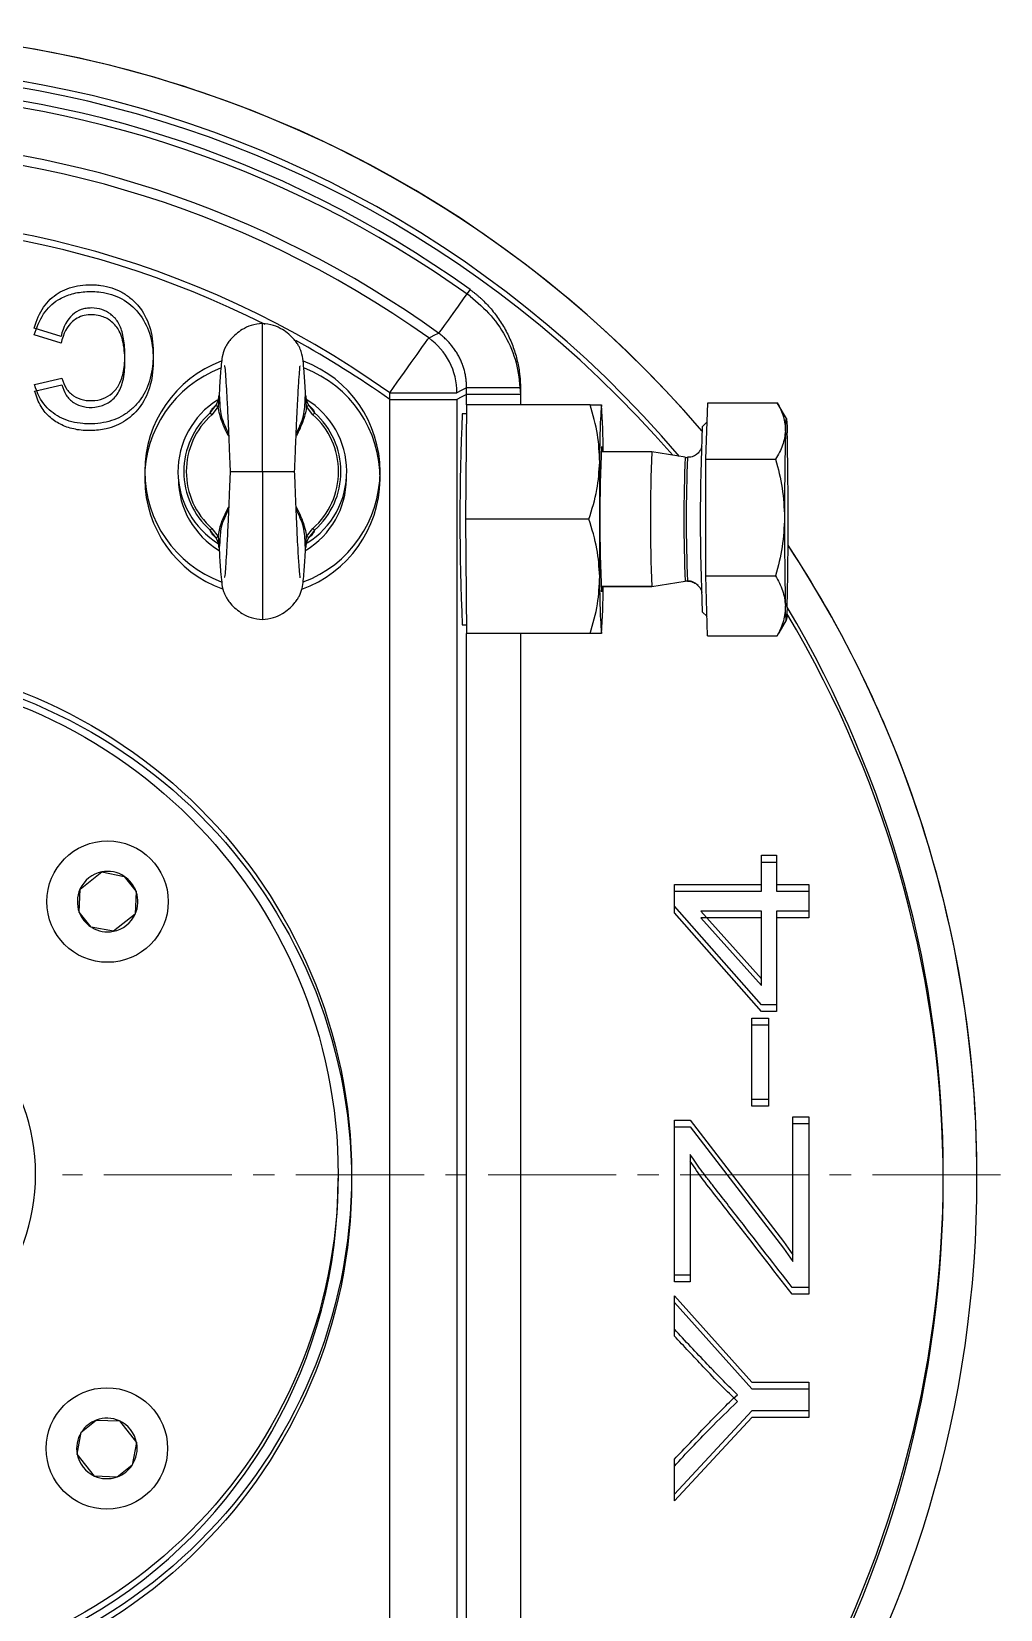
# Model space of a CAD drawing. Header units: millimetres. Extents: x 2063 to 4500, y 825 to 2548.
# Drawn here: x 3972.2 to 4116.3, y 1789 to 2023.7 of the extents above; entities that cross this region are included whole.
import ezdxf

# ---------------------------------------------------------------- set-up
doc = ezdxf.new("R2010")
doc.units = ezdxf.units.MM
doc.linetypes.add('CENTER2', pattern=[28.575, 19.05, -3.175, 3.175, -3.175])
doc.linetypes.add('点画线', pattern=[18, 12, -2, 2, -2])
doc.layers.add('中心线层', color=1, linetype='点画线', lineweight=18)

# ---------------------------------------------------------------- blocks, each defined once
blk = doc.blocks.new('*U43')
at = {"layer": '中心线层', "color": 0, "linetype": 'CENTER2', "transparency": 16777216}
blk.add_line((0, -173.5), (0, -34), dxfattribs=at)

msp = doc.modelspace()

# ---------------------------------------------------------------- linework, layer by layer
at = {"color": 7, "linetype": 'Continuous', "lineweight": 25}
for p, q in [((3976.608, 1978.319), (3972.628, 1979.558)), ((3976.608, 1977.319), (3972.628, 1978.558)), ((3972.685, 1971.182), (3976.743, 1972.139)), ((3972.685, 1970.182), (3976.743, 1971.139)), ((4000.127, 1969.611), (4000.088, 1969.151)), ((4000.127, 1969.611), (4000.175, 1969.156)), ((4012.934, 1969.156), (4012.981, 1969.611)), ((4013.02, 1969.151), (4012.981, 1969.611)), ((4025.495, 1737.393), (4025.495, 1969.95)), ((4025.495, 1969.95), (4035.494, 1969.95)), ((4025.495, 1736.393), (4025.495, 1968.95)), ((4025.495, 1968.95), (4035.494, 1968.95)), ((4035.494, 1968.95), (4035.494, 1736.393)), ((4044.929, 1970.689), (4036.931, 1970.689)), ((4044.929, 1969.689), (4036.931, 1969.689)), ((3998.785, 1966.968), (3999.652, 1968.058)), ((3999.982, 1967.891), (3999.027, 1966.696)), ((4014.081, 1966.696), (4013.126, 1967.891)), ((4013.456, 1968.058), (4014.323, 1966.968)), ((4036.283, 1966.847), (4036.898, 1966.847)), ((4036.912, 1968.147), (4036.74, 1951.147)), ((4055.29, 1968.147), (4036.912, 1968.147)), ((4072.521, 1960.067), (4072.785, 1968.464)), ((4072.785, 1968.464), (4083.144, 1968.464)), ((4084.486, 1966.14), (4083.138, 1968.475)), ((4083.205, 1968.334), (4083.144, 1968.464)), ((4072.695, 1965.614), (4071.976, 1964.895)), ((4064.481, 1961.147), (4056.909, 1961.147)), ((4069.437, 1960.362), (4064.481, 1961.147)), ((4072.515, 1942.749), (4072.521, 1960.067)), ((4072.521, 1960.067), (4082.879, 1960.067)), ((4055.119, 1951.147), (4036.74, 1951.147)), ((4036.74, 1951.147), (4036.912, 1934.147)), ((3999.652, 1948.426), (3998.785, 1949.516)), ((3999.027, 1949.788), (3999.982, 1948.593)), ((3999.982, 1948.593), (4000.127, 1946.873)), ((4000.215, 1947.71), (4000.127, 1946.873)), ((4013.126, 1948.593), (4014.081, 1949.788)), ((4014.323, 1949.516), (4013.456, 1948.426)), ((4012.981, 1946.873), (4012.933, 1947.331)), ((4012.981, 1946.873), (4013.02, 1947.336)), ((4056.909, 1941.147), (4064.481, 1941.147)), ((4064.478, 1941.148), (4069.433, 1941.933)), ((4064.478, 1941.148), (4064.481, 1941.147)), ((4064.481, 1941.147), (4069.437, 1941.931)), ((4069.433, 1941.933), (4069.437, 1941.931)), ((4072.515, 1942.749), (4082.874, 1942.749)), ((4072.774, 1933.829), (4072.515, 1942.749)), ((4072.692, 1936.683), (4071.976, 1937.399)), ((4083.393, 1934.259), (4084.486, 1936.153)), ((4036.283, 1935.447), (4036.898, 1935.447)), ((4055.29, 1934.147), (4036.912, 1934.147)), ((4072.774, 1933.829), (4083.133, 1933.829)), ((4083.133, 1933.829), (4083.359, 1934.278)), ((4080.782, 1896.83), (4080.782, 1901.172)), ((4080.782, 1901.172), (4083.033, 1901.172)), ((4083.033, 1901.172), (4083.033, 1896.83)), ((3979.43, 1896.129), (3982.658, 1898.694)), ((3982.658, 1898.694), (3986.019, 1898.03)), ((4080.782, 1895.83), (4080.782, 1900.172)), ((4080.782, 1900.172), (4083.033, 1900.172)), ((4083.033, 1900.172), (4083.033, 1895.83)), ((3979.316, 1892.705), (3979.43, 1896.129)), ((3986.019, 1898.03), (3987.8, 1895.787)), ((4067.822, 1893.607), (4067.822, 1896.83)), ((4067.822, 1896.83), (4080.782, 1896.83)), ((4083.033, 1896.83), (4087.822, 1896.83)), ((4087.822, 1896.83), (4087.822, 1892.884)), ((3987.8, 1895.787), (3987.634, 1892.429)), ((4067.822, 1892.607), (4067.822, 1895.83)), ((4067.822, 1895.83), (4080.782, 1895.83)), ((4083.033, 1895.83), (4087.822, 1895.83)), ((4087.822, 1895.83), (4087.822, 1891.884)), ((3981.097, 1890.463), (3979.316, 1892.705)), ((3987.634, 1892.429), (3984.406, 1889.865)), ((4080.782, 1878.939), (4067.822, 1893.607)), ((4080.782, 1877.939), (4067.822, 1892.607)), ((4071.767, 1892.884), (4080.782, 1882.82)), ((4080.782, 1892.884), (4071.767, 1892.884)), ((4080.782, 1891.884), (4071.767, 1891.884)), ((4071.767, 1891.884), (4080.782, 1881.82)), ((4080.782, 1882.82), (4080.782, 1892.884)), ((4080.782, 1881.82), (4080.782, 1891.884)), ((4087.822, 1892.884), (4083.033, 1892.884)), ((4083.033, 1892.884), (4083.033, 1878.939)), ((4083.033, 1891.884), (4083.033, 1877.939)), ((4087.822, 1891.884), (4083.033, 1891.884)), ((3984.406, 1889.865), (3981.097, 1890.463)), ((4083.033, 1878.939), (4080.782, 1878.939)), ((4083.033, 1877.939), (4080.782, 1877.939)), ((4079.35, 1876.965), (4081.821, 1876.965)), ((4079.35, 1864.837), (4079.35, 1876.965)), ((4079.35, 1863.837), (4079.35, 1875.965)), ((4079.35, 1875.965), (4081.821, 1875.965)), ((4081.821, 1876.965), (4081.821, 1864.837)), ((4081.821, 1875.965), (4081.821, 1863.837)), ((4081.821, 1864.837), (4079.35, 1864.837)), ((4081.821, 1863.837), (4079.35, 1863.837)), ((4067.822, 1838.748), (4067.822, 1861.771)), ((4067.822, 1861.771), (4070.181, 1861.771)), ((4070.181, 1861.771), (4084.057, 1843.723)), ((4085.464, 1862.297), (4087.822, 1862.297)), ((4085.464, 1841.774), (4085.464, 1862.297)), ((4085.464, 1840.774), (4085.464, 1861.297)), ((4085.464, 1861.297), (4087.822, 1861.297)), ((4087.822, 1862.297), (4087.822, 1836.882)), ((4087.822, 1861.297), (4087.822, 1835.882)), ((4067.822, 1837.748), (4067.822, 1860.771)), ((4067.822, 1860.771), (4070.181, 1860.771)), ((4070.181, 1860.771), (4084.057, 1842.723)), ((4070.181, 1856.681), (4070.181, 1838.748)), ((4070.181, 1855.681), (4070.181, 1837.748)), ((4084.057, 1843.723), (4085.464, 1841.774)), ((4084.057, 1842.723), (4085.464, 1840.774)), ((4070.181, 1838.748), (4067.822, 1838.748)), ((4070.181, 1837.748), (4067.822, 1837.748)), ((4067.822, 1830.682), (4067.822, 1835.64)), ((4067.822, 1835.64), (4079.349, 1822.813)), ((4087.822, 1836.882), (4085.366, 1836.882)), ((4087.822, 1835.882), (4085.366, 1835.882)), ((4067.822, 1829.682), (4067.822, 1834.64)), ((4067.822, 1834.64), (4079.349, 1821.813)), ((4079.349, 1822.813), (4087.822, 1822.813)), ((4079.349, 1821.813), (4087.822, 1821.813)), ((4087.822, 1822.813), (4087.822, 1818.563)), ((4087.822, 1821.813), (4087.822, 1817.563)), ((3979.614, 1815.397), (3981.856, 1817.178)), ((3981.856, 1817.178), (3985.28, 1817.064)), ((3985.28, 1817.064), (3987.844, 1813.836)), ((4079.349, 1818.563), (4067.822, 1806.172)), ((4079.349, 1817.563), (4067.822, 1805.172)), ((4087.822, 1818.563), (4079.349, 1818.563)), ((4087.822, 1817.563), (4079.349, 1817.563)), ((3979.015, 1812.088), (3979.614, 1815.397)), ((3981.58, 1808.86), (3979.015, 1812.088)), ((3987.844, 1813.836), (3987.18, 1810.475)), ((3987.18, 1810.475), (3984.938, 1808.694)), ((4067.822, 1806.172), (4067.822, 1811.343)), ((4067.822, 1805.172), (4067.822, 1810.343)), ((3984.938, 1808.694), (3981.58, 1808.86))]:
    msp.add_line(p, q, dxfattribs=at)
at = {"color": 8, "linetype": 'Continuous', "lineweight": 25}
for p, q in [((4000.088, 1969.151), (3999.982, 1967.891)), ((4013.126, 1967.891), (4013.02, 1969.151)), ((4035.494, 1968.95), (4035.494, 1737.393)), ((4036.931, 1968.147), (4036.931, 1970.689)), ((4036.931, 1968.147), (4036.931, 1969.689)), ((4044.929, 1970.689), (4044.929, 1968.147)), ((4044.929, 1969.689), (4044.929, 1968.147)), ((3999.652, 1968.058), (3999.827, 1968.414)), ((4012.889, 1968.562), (4013.116, 1968.404)), ((4013.281, 1968.414), (4013.456, 1968.058)), ((4056.98, 1961.947), (4056.973, 1961.94)), ((3999.827, 1948.07), (3999.652, 1948.426)), ((4000.219, 1947.922), (3999.992, 1948.08)), ((4013.02, 1947.336), (4013.126, 1948.593)), ((4013.456, 1948.426), (4013.281, 1948.07)), ((4064.478, 1941.148), (4056.909, 1941.148)), ((4056.98, 1940.347), (4056.973, 1940.353)), ((4036.931, 1773.197), (4036.931, 1934.147)), ((4044.929, 1934.147), (4044.929, 1773.197))]:
    msp.add_line(p, q, dxfattribs=at)
at = {"color": 7, "linetype": 'Continuous', "lineweight": 25, "flags": 128}
for points in [[(4037.436, 1985.303), (4036.535, 1984.05), (4035.668, 1982.844), (4034.868, 1981.73), (4034.164, 1980.75), (4033.582, 1979.942), (4033.146, 1979.335), (4032.871, 1978.952), (4032.768, 1978.808)], [(4031.289, 1978.099), (4032.117, 1978.497), (4032.768, 1978.808)], [(4025.495, 1969.95), (4026.613, 1971.523), (4027.689, 1973.036), (4028.683, 1974.434), (4029.557, 1975.663), (4030.278, 1976.677), (4030.819, 1977.439), (4031.161, 1977.919), (4031.289, 1978.099)], [(4036.931, 1970.689), (4036.126, 1970.276), (4035.494, 1969.95)], [(4036.931, 1969.689), (4036.126, 1969.276), (4035.494, 1968.95)], [(4084.351, 1964.266), (4084.382, 1965.103), (4084.415, 1965.701), (4084.448, 1966.05), (4084.483, 1966.144), (4084.517, 1965.982), (4084.55, 1965.566), (4084.582, 1964.903), (4084.613, 1964.004)], [(4084.605, 1938.027), (4084.574, 1937.19), (4084.541, 1936.592), (4084.508, 1936.243), (4084.473, 1936.149), (4084.439, 1936.311), (4084.406, 1936.728), (4084.374, 1937.391), (4084.343, 1938.289)]]:
    msp.add_lwpolyline(points, dxfattribs=at)
at = {"color": 7, "linetype": 'Continuous', "lineweight": 25}
for centre, radius in [((3942.822, 1853.672), 77), ((3942.822, 1852.672), 77), ((3942.822, 1853.672), 75), ((3983.532, 1894.279), 9.027), ((3983.43, 1812.962), 9.027)]:
    msp.add_circle(centre, radius, dxfattribs=at)
for centre, radius, start, end in [((3942.822, 1853.672), 170, 40.5943, 124.99668), ((3942.822, 1853.672), 170, 40.5943, 89.99997), ((3942.822, 1853.672), 152.672, 54.58754, 129.48315), ((3942.822, 1853.672), 142.673, 54.58754, 136.72976), ((4025.492, 1969.949), 10.002, 0.00944, 54.57809), ((4006.554, 1958.242), 12.55, 122.13043, 238.78627), ((4006.554, 1958.242), 12.55, 302.13043, 58.78627), ((4006.554, 1958.242), 11.683, 131.68056, 228.31937), ((4006.554, 1958.242), 11.319, 131.68056, 228.31937), ((4006.554, 1958.242), 11.319, 311.68056, 48.31937), ((4006.554, 1958.242), 11.683, 311.68056, 48.31937), ((4389.648, 1951.146), 353.713, 177.45599, 182.54395), ((4148.85, 1961.116), 92.139, 175.62356, 180.91352), ((3977.752, 1961.927), 79.472, 359.43741, 4.48871), ((4387.291, 1951.146), 315.615, 177.50342, 182.49651), ((4572.433, 1952.718), 488.219, 178.64465, 180.1537), ((4298.574, 1951.146), 241.835, 177.44037, 182.55956), ((4051.394, 1961.046), 5.658, 1.01536, 9.15506), ((3564.474, 1952.412), 520.268, 359.83176, 1.27667), ((4954.494, 1951.146), 897.812, 179.457512, 180.54242), ((4294.787, 1951.076), 230.523, 177.49665, 182.4684), ((4281.672, 1951.082), 212.436, 177.49672, 182.46837), ((4069.783, 1962.533), 2.2, 261.00183, 269.99842), ((4281.392, 1951.082), 211.811, 177.49672, 182.46836), ((4006.554, 1957.242), 12.5, 180.57866, 239.11242), ((4006.554, 1957.242), 12.5, 301.30848, 359.42127), ((4604.481, 1949.881), 520.268, 179.83176, 181.27667), ((3596.523, 1949.575), 488.219, 358.64465, 0.1537), ((3942.822, 1853.672), 170, 22.24797, 33.4095), ((3942.822, 1853.672), 170, 359.83145, 33.4095), ((4148.85, 1941.178), 92.139, 179.08642, 184.37637), ((4051.393, 1941.247), 5.659, 350.8452, 358.98425), ((3977.752, 1940.366), 79.472, 355.51123, 0.56252), ((4069.777, 1939.76), 2.2, 90.00112, 98.9981), ((3942.822, 1853.672), 170, 359.83145, 22.24797), ((3983.532, 1894.279), 4.5, 101.19508, 155.72717), ((3983.532, 1894.279), 4.5, 56.451, 101.19508), ((3983.532, 1894.279), 4.5, 155.72717, 200.47125), ((3983.532, 1894.279), 4.5, 20.47125, 56.451), ((3983.532, 1894.279), 4.5, 335.72717, 18.62264), ((3983.532, 1894.279), 4.5, 200.47125, 236.451), ((3983.532, 1894.279), 4.5, 281.19508, 335.72717), ((3983.532, 1894.279), 4.5, 238.29962, 281.19508), ((3942.822, 1853.672), 30, 204.84638, 155.44155), ((3942.822, 1852.672), 75, 179.61799, 0.38194), ((3942.822, 1852.672), 170, 326.59288, 0.16848), ((3983.43, 1812.962), 4.5, 110.47125, 146.451), ((3983.43, 1812.962), 4.5, 65.72717, 110.47125), ((3983.43, 1812.962), 4.5, 11.19508, 65.72717), ((3983.43, 1812.962), 4.5, 148.29962, 191.19508), ((3983.43, 1812.962), 4.5, 191.19508, 245.72717), ((3983.43, 1812.962), 4.5, 326.451, 11.19508), ((3983.43, 1812.962), 4.5, 290.47125, 326.451), ((3983.43, 1812.962), 4.5, 245.72717, 288.62264)]:
    msp.add_arc(centre, radius, start, end, dxfattribs=at)
at = {"color": 8, "linetype": 'Continuous', "lineweight": 25}
for centre, radius, start, end in [((3942.822, 1853.672), 165, 40.34861, 125.79562), ((3942.822, 1852.672), 165, 40.87793, 125.6362), ((3942.822, 1853.672), 162.107, 54.29223, 125.83662), ((3942.822, 1852.672), 162.107, 54.29223, 125.57611), ((3942.822, 1853.672), 154.108, 54.29223, 123.73415), ((3942.822, 1852.672), 142.673, 63.28543, 136.72976), ((3942.822, 1852.672), 142.673, 54.58754, 61.21892), ((4006.554, 1958.242), 17.5, 110.4362, 249.50196), ((4006.554, 1957.242), 17.5, 110.81164, 250.24291), ((4006.554, 1957.242), 17.5, 289.57733, 69.10342), ((4006.554, 1958.242), 17.5, 290.31943, 69.46588), ((4069.778, 1939.762), 2.198, 44.64818, 90.01601), ((3942.822, 1852.672), 165, 329.2552, 30.78624), ((3942.822, 1853.672), 165, 329.23753, 30.7624)]:
    msp.add_arc(centre, radius, start, end, dxfattribs=at)
at = {"color": 7, "linetype": 'Continuous', "lineweight": 25}
for centre in [(4022.325, 1902.559), (4022.325, 1901.559)]:
    msp.add_ellipse(centre, major_axis=(-43.412, 79.408), ratio=0.1948504, start_param=0.0423397, end_param=0.2155741, dxfattribs=at)
for points, knots in [([(3972.628, 1979.558), (3972.969, 1980.774), (3973.667, 1982.336), (3974.646, 1983.507), (3975.361, 1984.2), (3975.751, 1984.501), (3977.009, 1985.286), (3978.447, 1985.827), (3980.15, 1985.996), (3980.896, 1986.014), (3981.048, 1986.015), (3981.35, 1986.012), (3981.799, 1985.998), (3983.393, 1985.853), (3985.209, 1985.264), (3986.769, 1984.194), (3987.382, 1983.632), (3987.779, 1983.235), (3987.97, 1983.026), (3989.577, 1981.073), (3990.3, 1978.796), (3990.323, 1975.806), (3990.322, 1975.629), (3990.315, 1975.282), (3990.296, 1974.766), (3990.201, 1973.608), (3989.803, 1971.467), (3988.991, 1969.679), (3988.163, 1968.613), (3987.813, 1968.203), (3987.626, 1968.006), (3987.051, 1967.448), (3985.827, 1966.456), (3983.897, 1965.635), (3982.224, 1965.394), (3981.35, 1965.336), (3981.051, 1965.327), (3980.447, 1965.331), (3978.972, 1965.393), (3977.148, 1965.858), (3975.836, 1966.642), (3975.017, 1967.25), (3974.633, 1967.591), (3973.6, 1968.809), (3973.064, 1969.869), (3972.685, 1971.182)], [0, 0, 0, 0, 0.0625, 0.09375, 0.09375, 0.125, 0.125, 0.1875, 0.21875, 0.21875, 0.2265625, 0.2265625, 0.234375, 0.25, 0.3125, 0.34375, 0.359375, 0.359375, 0.375, 0.375, 0.5, 0.5, 0.5078125, 0.5078125, 0.515625, 0.53125, 0.5625, 0.625, 0.640625, 0.640625, 0.65625, 0.65625, 0.6875, 0.75, 0.78125, 0.78125, 0.796875, 0.796875, 0.8125, 0.875, 0.90625, 0.90625, 0.9375, 0.9375, 1, 1, 1, 1]), ([(4037.436, 1985.303), (4037.551, 1985.22), (4037.78, 1985.053), (4038.115, 1984.791), (4038.446, 1984.521), (4038.77, 1984.243), (4039.245, 1983.814), (4039.853, 1983.216), (4040.566, 1982.427), (4041.233, 1981.595), (4042.054, 1980.438), (4042.955, 1978.906), (4043.674, 1977.281), (4044.134, 1975.938), (4044.42, 1974.912), (4044.645, 1973.871), (4044.79, 1972.934), (4044.875, 1972.109), (4044.921, 1971.399), (4044.927, 1970.926), (4044.929, 1970.689)], [0, 0, 0, 0, 0.02494548, 0.04992577, 0.07495622, 0.10005207, 0.12522844, 0.18754298, 0.25018838, 0.3125236, 0.37509144, 0.49995009, 0.62481456, 0.68735963, 0.74973574, 0.81236501, 0.87472789, 0.91664264, 0.95837644, 1, 1, 1, 1]), ([(3972.628, 1978.558), (3973.01, 1979.646), (3973.725, 1981.685), (3975.822, 1983.716), (3978.037, 1984.693), (3980.212, 1985.056), (3982.833, 1985.01), (3985.738, 1984.105), (3988.349, 1981.912), (3990.026, 1978.719), (3990.457, 1974.968), (3990.112, 1971.243), (3988.699, 1967.979), (3986.33, 1965.664), (3983.622, 1964.534), (3981.042, 1964.264), (3978.799, 1964.419), (3976.722, 1965.068), (3974.937, 1966.204), (3973.462, 1967.926), (3972.957, 1969.392), (3972.685, 1970.182)], [0, 0, 0, 0, 0.063702, 0.1193141, 0.156806, 0.1975216, 0.2414094, 0.3022992, 0.3633608, 0.4269007, 0.4986991, 0.5711792, 0.6338315, 0.6929575, 0.7515197, 0.7939384, 0.8369261, 0.876203, 0.9140933, 0.9537483, 1, 1, 1, 1]), ([(4037.436, 1984.303), (4038.53, 1983.391), (4040.718, 1981.566), (4043.043, 1977.951), (4044.622, 1973.952), (4044.827, 1971.111), (4044.929, 1969.689)], [0, 0, 0, 0, 0.2501263, 0.4999475, 0.7497923, 1, 1, 1, 1]), ([(3976.743, 1972.139), (3976.875, 1971.567), (3977.193, 1970.808), (3977.689, 1970.2), (3978.058, 1969.829), (3978.264, 1969.657), (3978.919, 1969.213), (3979.648, 1968.905), (3980.488, 1968.8), (3980.927, 1968.781), (3981.078, 1968.781), (3981.373, 1968.79), (3982.672, 1968.88), (3983.742, 1969.395), (3984.706, 1970.387), (3984.887, 1970.606), (3985.208, 1971.1), (3985.635, 1971.918), (3985.982, 1973.319), (3986.085, 1974.71), (3986.096, 1975.285), (3986.098, 1975.519), (3986.098, 1975.638), (3986.094, 1975.987), (3986.062, 1977.118), (3985.823, 1978.868), (3985.352, 1980.016), (3984.902, 1980.724), (3984.733, 1980.932), (3984.376, 1981.31), (3983.437, 1982.163), (3982.258, 1982.552), (3980.88, 1982.563), (3980.61, 1982.544), (3980.094, 1982.462), (3979.35, 1982.273), (3978.695, 1981.885), (3978.297, 1981.538)], [0, 0, 0, 0, 0.0625, 0.09375, 0.09375, 0.125, 0.125, 0.1875, 0.21875, 0.21875, 0.234375, 0.234375, 0.25, 0.375, 0.375, 0.40625, 0.40625, 0.4375, 0.5, 0.53125, 0.5390625, 0.5390625, 0.546875, 0.546875, 0.5625, 0.625, 0.6875, 0.6875, 0.71875, 0.71875, 0.75, 0.875, 0.875, 0.90625, 0.90625, 0.9375, 1, 1, 1, 1]), ([(3976.743, 1971.139), (3976.915, 1970.611), (3977.251, 1969.581), (3978.433, 1968.418), (3979.965, 1967.785), (3981.701, 1967.728), (3983.455, 1968.224), (3984.973, 1969.488), (3985.904, 1971.552), (3986.159, 1974.131), (3986.047, 1976.749), (3985.466, 1979.043), (3984.247, 1980.572), (3982.873, 1981.34), (3981.545, 1981.586), (3980.37, 1981.556), (3979.223, 1981.231), (3978.606, 1980.769), (3978.297, 1980.538)], [0, 0, 0, 0, 0.0582648, 0.1138389, 0.1699515, 0.2309072, 0.295288, 0.359672, 0.4341275, 0.5296644, 0.6328287, 0.7126078, 0.7763306, 0.8350319, 0.8758068, 0.9186989, 0.9592267, 1, 1, 1, 1]), ([(4006.554, 1980.247), (4005.994, 1980.188), (4004.932, 1980.077), (4003.283, 1979.258), (4002.103, 1978.269), (4001.381, 1977.319), (4000.894, 1976.487), (4000.597, 1975.503), (4000.463, 1974.467), (4000.352, 1973.293), (4000.248, 1971.8), (4000.17, 1970.521), (4000.124, 1969.624), (4000.108, 1969.328)], [0, 0, 0, 0, 0.0829891, 0.1574225, 0.2744749, 0.3166045, 0.3498403, 0.4551977, 0.5804047, 0.7202998, 0.8323266, 0.944605, 1, 1, 1, 1]), ([(4012.992, 1969.487), (4012.979, 1969.729), (4012.936, 1970.571), (4012.861, 1971.797), (4012.747, 1973.411), (4012.63, 1974.637), (4012.467, 1975.755), (4012.098, 1976.686), (4011.727, 1977.319), (4011.006, 1978.269), (4009.825, 1979.258), (4008.176, 1980.077), (4007.114, 1980.188), (4006.554, 1980.247)], [0, 0, 0, 0, 0.0457413, 0.1591602, 0.2723249, 0.441132, 0.5840894, 0.646606, 0.6801792, 0.7227368, 0.8409784, 0.9161678, 1, 1, 1, 1]), ([(4036.931, 1970.689), (4036.93, 1970.795), (4036.928, 1971.006), (4036.912, 1971.324), (4036.887, 1971.643), (4036.851, 1971.963), (4036.805, 1972.284), (4036.748, 1972.604), (4036.68, 1972.924), (4036.601, 1973.243), (4036.512, 1973.561), (4036.412, 1973.876), (4036.301, 1974.188), (4036.18, 1974.497), (4036.048, 1974.803), (4035.906, 1975.104), (4035.754, 1975.4), (4035.592, 1975.691), (4035.421, 1975.976), (4035.241, 1976.255), (4035.052, 1976.527), (4034.855, 1976.792), (4034.649, 1977.05), (4034.436, 1977.3), (4034.216, 1977.542), (4033.989, 1977.776), (4033.756, 1978), (4033.516, 1978.216), (4033.272, 1978.423), (4033.023, 1978.621), (4032.853, 1978.746), (4032.768, 1978.808)], [0, 0, 0, 0, 0.033334, 0.0669056, 0.1007003, 0.1347029, 0.1688975, 0.2032678, 0.2377967, 0.272467, 0.3072606, 0.3421594, 0.3771446, 0.4121973, 0.4472985, 0.4824288, 0.5175688, 0.5526991, 0.5878003, 0.6228532, 0.6578384, 0.6927373, 0.7275311, 0.7622015, 0.7967307, 0.8311011, 0.865296, 0.8992988, 0.9330937, 0.9666657, 1, 1, 1, 1]), ([(4000.956, 1973.956), (4000.951, 1973.965), (4000.922, 1974.019), (4001, 1973.532), (4001.076, 1972.489), (4001.186, 1970.852), (4001.275, 1969.249), (4001.35, 1967.785), (4001.435, 1965.979), (4001.532, 1963.778), (4001.64, 1961.158), (4001.715, 1959.251), (4001.754, 1958.242)], [0, 0, 0, 0, 0.01377, 0.0828263, 0.2315152, 0.379351, 0.4535983, 0.5371587, 0.6328303, 0.7411093, 0.8629381, 1, 1, 1, 1]), ([(4011.354, 1958.242), (4011.394, 1959.262), (4011.47, 1961.218), (4011.584, 1963.948), (4011.688, 1966.317), (4011.785, 1968.326), (4011.873, 1969.989), (4011.972, 1971.681), (4012.08, 1973.107), (4012.137, 1973.772), (4012.16, 1973.974), (4012.142, 1973.949), (4012.139, 1973.944)], [0, 0, 0, 0, 0.1355936, 0.2601107, 0.3751155, 0.4815725, 0.5800543, 0.670651, 0.8260731, 0.9442076, 0.989255, 1, 1, 1, 1]), ([(3999.827, 1968.414), (3999.832, 1968.424), (3999.9, 1968.562), (4000.038, 1968.965), (4000.091, 1969.353), (4000.127, 1969.611)], [0, 0, 0, 0, 0.0247145, 0.349656, 1, 1, 1, 1]), ([(4012.981, 1969.611), (4013.017, 1969.353), (4013.07, 1968.965), (4013.208, 1968.562), (4013.276, 1968.424), (4013.281, 1968.414)], [0, 0, 0, 0, 0.650345, 0.9752868, 1, 1, 1, 1]), ([(3998.785, 1966.968), (3998.791, 1966.961), (3998.804, 1966.947), (3998.86, 1966.884), (3998.936, 1966.798), (3998.997, 1966.73), (3999.027, 1966.696)], [0, 0, 0, 0, 0.2500077, 0.4999974, 0.7500015, 1, 1, 1, 1]), ([(3999.652, 1968.058), (3999.658, 1968.056), (3999.671, 1968.053), (3999.748, 1968.016), (3999.856, 1967.96), (3999.941, 1967.914), (3999.982, 1967.891)], [0, 0, 0, 0, 0.2414291, 0.5000063, 0.7585876, 1, 1, 1, 1]), ([(4013.456, 1968.058), (4013.45, 1968.056), (4013.436, 1968.053), (4013.361, 1968.017), (4013.252, 1967.96), (4013.167, 1967.914), (4013.126, 1967.891)], [0, 0, 0, 0, 0.2422847, 0.5000697, 0.7574603, 1, 1, 1, 1]), ([(4014.323, 1966.968), (4014.317, 1966.961), (4014.305, 1966.947), (4014.248, 1966.884), (4014.172, 1966.798), (4014.111, 1966.73), (4014.081, 1966.696)], [0, 0, 0, 0, 0.2500071, 0.4999924, 0.7499946, 1, 1, 1, 1]), ([(4056.723, 1959.647), (4056.663, 1961.019), (4056.536, 1963.899), (4055.718, 1966.687), (4055.29, 1968.147)], [0, 0, 0, 0, 0.4767419, 1, 1, 1, 1]), ([(4055.29, 1968.147), (4055.762, 1968.147), (4056.664, 1968.147), (4056.878, 1968.147), (4056.98, 1968.147)], [0, 0, 0, 0, 0.5232583, 1, 1, 1, 1]), ([(4083.144, 1968.464), (4083.499, 1967.777), (4084.21, 1966.401), (4084.304, 1964.978), (4084.351, 1964.266)], [0, 0, 0, 0, 0.4999984, 1, 1, 1, 1]), ([(4084.351, 1964.266), (4084.259, 1963.555), (4084.076, 1962.133), (4083.278, 1960.756), (4082.879, 1960.067)], [0, 0, 0, 0, 0.5000014, 1, 1, 1, 1]), ([(4071.91, 1962.014), (4071.909, 1962.01), (4071.903, 1961.978), (4071.853, 1961.79), (4071.696, 1961.423), (4071.364, 1960.961), (4070.813, 1960.558), (4070.244, 1960.33), (4069.878, 1960.361), (4069.767, 1960.37)], [0, 0, 0, 0, 0.0182085, 0.1246667, 0.2503843, 0.4473125, 0.6555016, 0.8958218, 1, 1, 1, 1]), ([(4055.119, 1951.147), (4055.576, 1952.606), (4056.45, 1955.395), (4056.635, 1958.274), (4056.723, 1959.647)], [0, 0, 0, 0, 0.5232584, 1, 1, 1, 1]), ([(4082.879, 1960.067), (4083.256, 1958.648), (4084.01, 1955.809), (4084.147, 1952.875), (4084.216, 1951.408)], [0, 0, 0, 0, 0.4999982, 1, 1, 1, 1]), ([(4001.754, 1958.242), (4001.715, 1957.233), (4001.64, 1955.326), (4001.532, 1952.706), (4001.435, 1950.505), (4001.35, 1948.699), (4001.275, 1947.235), (4001.186, 1945.632), (4001.076, 1943.995), (4001, 1942.952), (4000.922, 1942.466), (4000.951, 1942.519), (4000.956, 1942.528)], [0, 0, 0, 0, 0.1370616, 0.2588907, 0.3671694, 0.4628413, 0.5464015, 0.6206488, 0.7684848, 0.9171736, 0.98623, 1, 1, 1, 1]), ([(4001.754, 1958.242), (4001.826, 1958.242), (4001.97, 1958.242), (4003.08, 1958.242), (4004.667, 1958.242), (4005.925, 1958.242), (4006.554, 1958.242)], [0, 0, 0, 0, 0.2500048, 0.5000018, 0.7500071, 1, 1, 1, 1]), ([(4006.554, 1958.242), (4007.183, 1958.242), (4008.441, 1958.242), (4010.028, 1958.242), (4011.138, 1958.242), (4011.282, 1958.242), (4011.354, 1958.242)], [0, 0, 0, 0, 0.2499932, 0.4999984, 0.7499953, 1, 1, 1, 1]), ([(4012.172, 1942.45), (4012.172, 1942.472), (4012.171, 1942.521), (4012.127, 1942.884), (4012.081, 1943.387), (4012.017, 1944.184), (4011.94, 1945.329), (4011.85, 1946.898), (4011.745, 1948.949), (4011.626, 1951.535), (4011.493, 1954.687), (4011.402, 1957.013), (4011.354, 1958.242)], [0, 0, 0, 0, 0.0423282, 0.0927063, 0.1567979, 0.2347709, 0.32653, 0.4320547, 0.5512369, 0.6845137, 0.8332483, 1, 1, 1, 1]), ([(3999.982, 1948.593), (4000.033, 1948.897), (4000.149, 1949.581), (4000.484, 1950.697), (4000.923, 1951.775), (4001.3, 1952.561), (4001.497, 1952.912), (4001.542, 1952.992)], [0, 0, 0, 0, 0.1974384, 0.443068, 0.7427693, 0.940691, 1, 1, 1, 1]), ([(4056.723, 1942.647), (4056.635, 1944.019), (4056.45, 1946.899), (4055.576, 1949.687), (4055.119, 1951.147)], [0, 0, 0, 0, 0.4767416, 1, 1, 1, 1]), ([(4084.216, 1951.408), (4084.146, 1949.941), (4084.007, 1947.007), (4083.252, 1944.169), (4082.874, 1942.749)], [0, 0, 0, 0, 0.500001, 1, 1, 1, 1]), ([(3998.785, 1949.516), (3998.791, 1949.523), (3998.804, 1949.537), (3998.86, 1949.6), (3998.936, 1949.686), (3998.997, 1949.754), (3999.027, 1949.788)], [0, 0, 0, 0, 0.2500042, 0.499999, 0.7500023, 1, 1, 1, 1]), ([(3999.652, 1948.426), (3999.658, 1948.428), (3999.672, 1948.431), (3999.747, 1948.467), (3999.856, 1948.524), (3999.941, 1948.57), (3999.982, 1948.593)], [0, 0, 0, 0, 0.2422861, 0.5000666, 0.7574556, 1, 1, 1, 1]), ([(4000.127, 1946.873), (4000.091, 1947.132), (4000.038, 1947.52), (3999.9, 1947.923), (3999.832, 1948.06), (3999.827, 1948.07)], [0, 0, 0, 0, 0.650344, 0.9752856, 1, 1, 1, 1]), ([(4013.281, 1948.07), (4013.276, 1948.06), (4013.208, 1947.923), (4013.07, 1947.52), (4013.017, 1947.132), (4012.981, 1946.873)], [0, 0, 0, 0, 0.0247133, 0.3496558, 1, 1, 1, 1]), ([(4013.456, 1948.426), (4013.45, 1948.428), (4013.437, 1948.431), (4013.36, 1948.468), (4013.252, 1948.524), (4013.167, 1948.57), (4013.126, 1948.593)], [0, 0, 0, 0, 0.24142859, 0.49999816, 0.75857805, 1, 1, 1, 1]), ([(4014.323, 1949.516), (4014.317, 1949.523), (4014.305, 1949.537), (4014.248, 1949.6), (4014.172, 1949.686), (4014.111, 1949.754), (4014.081, 1949.788)], [0, 0, 0, 0, 0.2500035, 0.499994, 0.7499954, 1, 1, 1, 1]), ([(4000.117, 1946.997), (4000.129, 1946.755), (4000.173, 1945.914), (4000.247, 1944.687), (4000.361, 1943.073), (4000.478, 1941.847), (4000.641, 1940.73), (4001.01, 1939.798), (4001.381, 1939.165), (4002.103, 1938.215), (4003.283, 1937.226), (4004.932, 1936.408), (4005.994, 1936.296), (4006.554, 1936.238)], [0, 0, 0, 0, 0.0457416, 0.1591603, 0.2723251, 0.4411323, 0.5840894, 0.646606, 0.6801794, 0.7227369, 0.8409783, 0.916168, 1, 1, 1, 1]), ([(4006.554, 1936.238), (4007.114, 1936.296), (4008.176, 1936.408), (4009.825, 1937.226), (4011.005, 1938.215), (4011.727, 1939.165), (4012.214, 1939.997), (4012.511, 1940.982), (4012.646, 1942.017), (4012.756, 1943.191), (4012.861, 1944.685), (4012.938, 1945.963), (4012.985, 1946.86), (4013, 1947.157)], [0, 0, 0, 0, 0.0829892, 0.1574227, 0.2744753, 0.3166049, 0.3498405, 0.4551977, 0.5804047, 0.7202999, 0.8323268, 0.944605, 1, 1, 1, 1]), ([(4055.29, 1934.147), (4055.718, 1935.606), (4056.536, 1938.395), (4056.662, 1941.274), (4056.723, 1942.647)], [0, 0, 0, 0, 0.5232581, 1, 1, 1, 1]), ([(4069.779, 1941.924), (4069.941, 1941.929), (4070.323, 1941.942), (4070.665, 1941.765), (4070.862, 1941.663)], [0, 0, 0, 0, 0.4228619, 1, 1, 1, 1]), ([(4070.862, 1941.663), (4070.882, 1941.655), (4071.065, 1941.585), (4071.206, 1941.443), (4071.332, 1941.316)], [0, 0, 0, 0, 0.1049232, 1, 1, 1, 1]), ([(4071.332, 1941.316), (4071.477, 1941.143), (4071.699, 1940.878), (4071.846, 1940.514), (4071.9, 1940.33), (4071.911, 1940.273), (4071.916, 1940.248)], [0, 0, 0, 0, 0.4462055, 0.6826654, 0.8653256, 1, 1, 1, 1]), ([(4082.874, 1942.749), (4083.272, 1942.018), (4084.069, 1940.555), (4084.252, 1939.044), (4084.343, 1938.289)], [0, 0, 0, 0, 0.4999985, 1, 1, 1, 1]), ([(4084.343, 1938.289), (4084.296, 1937.533), (4084.201, 1936.021), (4083.489, 1934.559), (4083.133, 1933.829)], [0, 0, 0, 0, 0.5000017, 1, 1, 1, 1]), ([(4056.98, 1934.147), (4056.878, 1934.147), (4056.664, 1934.147), (4055.762, 1934.147), (4055.29, 1934.147)], [0, 0, 0, 0, 0.4767417, 1, 1, 1, 1]), ([(4085.366, 1836.882), (4082.778, 1840.21), (4078.894, 1845.202), (4074.687, 1850.61), (4073.069, 1852.69), (4072.584, 1853.314), (4072.422, 1853.522), (4072.107, 1853.934), (4071.339, 1854.954), (4070.663, 1855.93), (4070.181, 1856.681)], [0, 0, 0, 0, 0.5, 0.75, 0.8125, 0.8125, 0.84375, 0.84375, 0.875, 1, 1, 1, 1]), ([(4085.366, 1836.882), (4082.778, 1840.21), (4078.894, 1845.202), (4074.687, 1850.61), (4073.069, 1852.69), (4072.584, 1853.314), (4072.422, 1853.522), (4072.107, 1853.934), (4071.339, 1854.954), (4070.663, 1855.93), (4070.181, 1856.681)], [0, 0, 0, 0, 0.5, 0.75, 0.8125, 0.8125, 0.84375, 0.84375, 0.875, 1, 1, 1, 1]), ([(4085.366, 1835.882), (4082.462, 1839.606), (4078.797, 1844.305), (4074.401, 1849.997), (4072.149, 1852.803), (4070.816, 1854.751), (4070.181, 1855.681)], [0, 0, 0, 0, 0.5676897, 0.7163703, 0.8646847, 1, 1, 1, 1]), ([(4077.236, 1820.947), (4076.58, 1821.554), (4075.52, 1822.581), (4074.344, 1823.787), (4073.737, 1824.42), (4073.531, 1824.636), (4073.121, 1825.067), (4071.281, 1827.004), (4069.454, 1828.955), (4067.822, 1830.682)], [0, 0, 0, 0, 0.25, 0.375, 0.375, 0.4375, 0.4375, 0.5, 1, 1, 1, 1]), ([(4077.236, 1820.947), (4076.58, 1821.554), (4075.52, 1822.581), (4074.344, 1823.787), (4073.737, 1824.42), (4073.531, 1824.636), (4073.121, 1825.067), (4071.281, 1827.004), (4069.454, 1828.955), (4067.822, 1830.682)], [0, 0, 0, 0, 0.25, 0.375, 0.375, 0.4375, 0.4375, 0.5, 1, 1, 1, 1]), ([(4077.236, 1819.947), (4076.431, 1820.719), (4074.681, 1822.397), (4071.59, 1825.689), (4069.257, 1828.162), (4067.822, 1829.682)], [0, 0, 0, 0, 0.2470023, 0.5369365, 1, 1, 1, 1]), ([(4067.822, 1811.343), (4069.387, 1812.987), (4071.342, 1815.042), (4073.297, 1817.097), (4074.08, 1817.919), (4074.472, 1818.325), (4075.653, 1819.503), (4076.445, 1820.245), (4077.236, 1820.947)], [0, 0, 0, 0, 0.5, 0.625, 0.625, 0.75, 0.75, 1, 1, 1, 1]), ([(4067.822, 1811.343), (4069.387, 1812.987), (4071.342, 1815.042), (4073.297, 1817.097), (4074.08, 1817.919), (4074.472, 1818.325), (4075.653, 1819.503), (4076.445, 1820.245), (4077.236, 1820.947)], [0, 0, 0, 0, 0.5, 0.625, 0.625, 0.75, 0.75, 1, 1, 1, 1]), ([(4067.822, 1810.343), (4069.557, 1812.202), (4072.616, 1815.481), (4075.84, 1818.597), (4077.236, 1819.947)], [0, 0, 0, 0, 0.5669066, 1, 1, 1, 1])]:
    msp.add_open_spline(points, degree=3, knots=knots, dxfattribs=at)
at = {"color": 8, "linetype": 'Continuous', "lineweight": 25}
for points, knots in [([(4006.554, 1958.242), (4006.554, 1959.75), (4006.554, 1962.741), (4006.554, 1967.038), (4006.554, 1970.962), (4006.554, 1974.374), (4006.554, 1977.153), (4006.554, 1979.08), (4006.554, 1980.143), (4006.554, 1980.145), (4006.554, 1980.146)], [0, 0, 0, 0, 0.131613, 0.2610234, 0.3899947, 0.5200869, 0.6512984, 0.7826119, 0.9128965, 1, 1, 1, 1]), ([(4000.175, 1969.156), (4000.21, 1968.268), (4000.286, 1966.402), (4001.101, 1964.721), (4001.528, 1963.84)], [0, 0, 0, 0, 0.4756314, 1, 1, 1, 1]), ([(4011.58, 1963.841), (4012.008, 1964.722), (4012.823, 1966.402), (4012.898, 1968.268), (4012.934, 1969.156)], [0, 0, 0, 0, 0.5243272, 1, 1, 1, 1]), ([(3998.785, 1966.968), (3998.816, 1967.063), (3998.876, 1967.249), (3999.186, 1967.677), (3999.552, 1968.003), (3999.681, 1968.117)], [0, 0, 0, 0, 0.4035303, 0.7907826, 1, 1, 1, 1]), ([(4001.543, 1963.487), (4001.5, 1963.563), (4001.178, 1964.131), (4000.703, 1965.2), (4000.211, 1966.599), (4000.051, 1967.499), (3999.982, 1967.891)], [0, 0, 0, 0, 0.055667, 0.417042, 0.7459028, 1, 1, 1, 1]), ([(4013.126, 1967.891), (4013.075, 1967.587), (4012.959, 1966.903), (4012.622, 1965.78), (4012.17, 1964.672), (4011.79, 1963.886), (4011.596, 1963.541), (4011.566, 1963.488)], [0, 0, 0, 0, 0.1972649, 0.4426553, 0.7470544, 0.960881, 1, 1, 1, 1]), ([(4013.427, 1968.117), (4013.556, 1968.002), (4013.923, 1967.676), (4014.233, 1967.249), (4014.293, 1967.063), (4014.323, 1966.968)], [0, 0, 0, 0, 0.2102436, 0.5969647, 1, 1, 1, 1]), ([(4006.554, 1958.242), (4006.554, 1956.734), (4006.554, 1953.743), (4006.554, 1949.446), (4006.554, 1945.522), (4006.554, 1942.11), (4006.554, 1939.331), (4006.554, 1937.404), (4006.554, 1936.341), (4006.554, 1936.339), (4006.554, 1936.338)], [0, 0, 0, 0, 0.131613, 0.2610232, 0.3899945, 0.5200869, 0.6512984, 0.7826119, 0.9128965, 1, 1, 1, 1]), ([(4001.528, 1952.644), (4001.096, 1951.764), (4000.328, 1950.202), (4000.249, 1948.467), (4000.215, 1947.71)], [0, 0, 0, 0, 0.5634594, 1, 1, 1, 1]), ([(4011.566, 1952.996), (4011.609, 1952.921), (4011.93, 1952.353), (4012.405, 1951.284), (4012.897, 1949.885), (4013.057, 1948.985), (4013.126, 1948.593)], [0, 0, 0, 0, 0.055282, 0.4167335, 0.745752, 1, 1, 1, 1]), ([(4012.933, 1947.331), (4012.898, 1948.217), (4012.822, 1950.082), (4012.008, 1951.761), (4011.581, 1952.641)], [0, 0, 0, 0, 0.4756949, 1, 1, 1, 1]), ([(3999.681, 1948.367), (3999.552, 1948.482), (3999.185, 1948.808), (3998.875, 1949.236), (3998.816, 1949.422), (3998.785, 1949.516)], [0, 0, 0, 0, 0.2102426, 0.5969645, 1, 1, 1, 1]), ([(4014.323, 1949.516), (4014.293, 1949.421), (4014.233, 1949.235), (4013.922, 1948.807), (4013.556, 1948.481), (4013.427, 1948.367)], [0, 0, 0, 0, 0.4035304, 0.7907822, 1, 1, 1, 1])]:
    msp.add_open_spline(points, degree=3, knots=knots, dxfattribs=at)

# ---------------------------------------------------------------- block references
at = {"layer": '中心线层', "linetype": 'CENTER2', "rotation": 89.99996574583813}
msp.add_blockref('*U43', (3942.822, 1853.672), dxfattribs=at)

doc.saveas('drawing.dxf')
